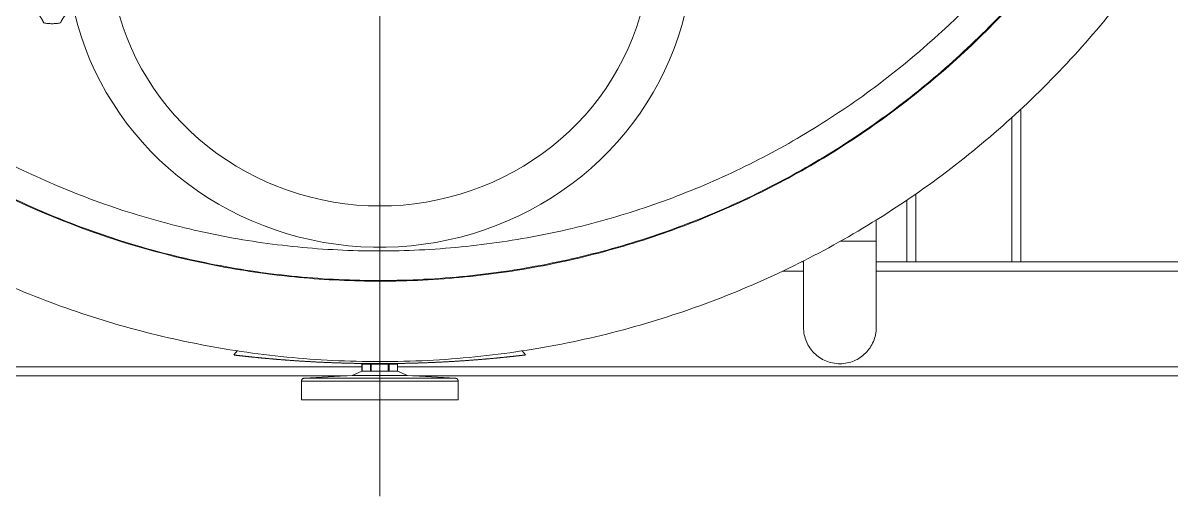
# Model space of a CAD drawing. Extents: x -681219 to -550379, y -242630 to -158199.
# Drawn here: x -647806 to -647000, y -208474 to -208142 of the extents above; entities that cross this region are included whole.
import ezdxf

# ---------------------------------------------------------------- set-up
doc = ezdxf.new("R2010")
doc.units = 0
doc.header["$LTSCALE"] = 1000
doc.linetypes.add('CENTER', pattern=[50.8, 31.75, -6.35, 6.35, -6.35])
doc.linetypes.add('DASHED2', pattern=[9.525, 6.35, -3.175])
doc.layers.get('0').update_dxf_attribs({"linetype": 'CONTINUOUS'})
doc.layers.add('future', color=4, linetype='DASHED2', lineweight=0)

# ---------------------------------------------------------------- blocks, each defined once
blk = doc.blocks.new('Meat tank 1000l-V')
at = {"color": 8, "linetype": 'CENTER'}
blk.add_line((0, 960.56), (0, -754.43), dxfattribs=at)
for p, q in [((-450, -590), (-450, -482.8)), ((-443.6, -590), (-443.6, -488.69)), ((-376.4, -590), (-376.4, -542.15)), ((-370, -590), (-370, -546.53)), ((-348.5, -560.49), (-348.5, -575.5)), ((-348.5, -575.5), (-348.5, -636)), ((-348.5, -575.5), (-323.11, -575.5)), ((-826.4, -596.4), (-348.5, -596.4)), ((-820, -590), (-450, -590)), ((-450, -590), (-443.6, -590)), ((-443.6, -590), (-376.4, -590)), ((-376.4, -590), (-370, -590)), ((-370, -590), (-348.5, -590)), ((-297.5, -636), (-297.5, -589.15)), ((-297.5, -590), (-295.8, -590)), ((-297.5, -596.4), (-282.68, -596.4)), ((-99.86, -652.33), (-102.34, -655.28)), ((102.38, -655.33), (99.81, -652.26)), ((-893.6, -663.6), (-12.5, -663.6)), ((-12.5, -666.8), (-19.5, -669.8)), ((-12.5, -661.8), (-12.5, -666.8)), ((-12.5, -661.8), (-12.49, -661.8)), ((-12.5, -666.8), (-12.49, -666.8)), ((-12.49, -661.8), (-12.49, -666.8)), ((-6.56, -661.8), (-12.49, -661.8)), ((-12.49, -666.8), (-6.56, -666.8)), ((-7, -661.36), (-7, -661.8)), ((-6.56, -666.8), (-6.56, -661.8)), ((-6.56, -661.8), (-5.94, -661.8)), ((-6.56, -666.8), (-5.94, -666.8)), ((-5.94, -661.8), (-5.94, -666.8)), ((5.94, -661.8), (-5.94, -661.8)), ((-5.94, -666.8), (5.94, -666.8)), ((5.94, -666.8), (5.94, -661.8)), ((5.94, -661.8), (6.56, -661.8)), ((5.94, -666.8), (6.56, -666.8)), ((6.56, -661.8), (6.56, -666.8)), ((12.49, -661.8), (6.56, -661.8)), ((6.56, -666.8), (12.49, -666.8)), ((7, -661.8), (7, -661.37)), ((12.49, -666.8), (12.49, -661.8)), ((12.49, -661.8), (12.5, -661.8)), ((12.49, -666.8), (12.5, -666.8)), ((12.5, -666.8), (12.5, -661.8)), ((12.5, -663.6), (1443.6, -663.6)), ((19.5, -669.8), (12.5, -666.8)), ((-900, -670), (-22.96, -670)), ((-55, -673.7), (-55, -686.8)), ((55, -673.7), (-55, -673.7)), ((-19.5, -669.8), (-53.11, -671.7)), ((-53.11, -671.7), (0, -671.7)), ((-19.5, -669.8), (0, -669.8)), ((0, -669.8), (19.5, -669.8)), ((0, -671.7), (53.11, -671.7)), ((53.11, -671.7), (19.5, -669.8)), ((22.96, -670), (1450, -670)), ((55, -686.8), (55, -673.7)), ((-55, -686.8), (0, -686.8)), ((0, -686.8), (55, -686.8))]:
    blk.add_line(p, q)
at = {"flags": 128}
for points in [[(215.18, -411.41), (214.2, -415.65), (212.02, -423.89), (209.5, -432.03), (206.65, -440.08), (203.46, -448.01), (199.95, -455.8), (196.12, -463.46), (191.98, -470.96), (187.52, -478.3), (182.77, -485.46), (177.72, -492.43), (172.39, -499.19), (166.79, -505.75), (160.91, -512.09), (154.78, -518.19), (148.4, -524.05), (141.79, -529.66), (134.94, -535.01), (127.88, -540.09), (120.62, -544.89), (113.16, -549.41), (105.52, -553.64), (97.71, -557.57), (89.75, -561.19), (81.64, -564.51), (73.4, -567.5), (65.05, -570.18), (56.59, -572.53), (48.03, -574.55), (39.41, -576.24), (30.71, -577.6), (21.97, -578.62), (13.2, -579.3), (4.4, -579.64), (-4.4, -579.64), (-13.2, -579.3), (-21.97, -578.62), (-30.71, -577.6), (-39.41, -576.24), (-48.03, -574.55), (-56.59, -572.53), (-65.05, -570.18), (-73.4, -567.5), (-81.64, -564.51), (-89.75, -561.19), (-97.71, -557.57), (-105.52, -553.64), (-113.16, -549.41), (-120.62, -544.89), (-127.88, -540.09), (-134.94, -535.01), (-141.79, -529.66), (-148.4, -524.05), (-154.78, -518.19), (-160.91, -512.09), (-166.79, -505.75), (-172.39, -499.19), (-177.72, -492.43), (-182.77, -485.46), (-187.52, -478.3), (-191.98, -470.96), (-196.12, -463.46), (-199.95, -455.8), (-203.46, -448.01), (-206.65, -440.08), (-209.5, -432.03), (-212.02, -423.89), (-214.2, -415.65), (-216.04, -407.33), (-217.53, -398.95), (-218.67, -390.52), (-219.46, -382.05), (-219.64, -379.35)], [(189.41, -381.66), (188.9, -386.88), (187.85, -394.72), (186.45, -402.5), (184.7, -410.21), (182.61, -417.85), (180.19, -425.39), (177.43, -432.82), (174.34, -440.14), (170.93, -447.31), (167.2, -454.34), (163.17, -461.21), (158.83, -467.9), (154.19, -474.41), (149.27, -480.72), (144.08, -486.82), (138.62, -492.69), (132.9, -498.34), (126.93, -503.74), (120.73, -508.89), (114.31, -513.77), (107.67, -518.39), (100.84, -522.72), (93.82, -526.77), (86.62, -530.52), (79.27, -533.97), (71.76, -537.11), (64.13, -539.93), (56.38, -542.44), (48.52, -544.62), (40.57, -546.47), (32.55, -547.99), (24.46, -549.17), (16.33, -550.02), (8.17, -550.53), (0, -550.7), (-8.17, -550.53), (-16.33, -550.02), (-24.46, -549.17), (-32.55, -547.99), (-40.57, -546.47), (-48.52, -544.62), (-56.38, -542.44), (-64.13, -539.93), (-71.76, -537.11), (-79.27, -533.97), (-86.62, -530.52), (-93.82, -526.77), (-100.84, -522.72), (-107.67, -518.39), (-114.31, -513.77), (-120.73, -508.89), (-126.93, -503.74), (-132.9, -498.34), (-138.62, -492.69), (-144.08, -486.82), (-149.27, -480.72), (-154.19, -474.41), (-158.83, -467.9), (-163.17, -461.21), (-167.2, -454.34), (-170.93, -447.31), (-174.34, -440.14), (-177.43, -432.82), (-180.19, -425.39), (-182.61, -417.85), (-184.7, -410.21), (-186.45, -402.5), (-187.85, -394.72), (-188.9, -386.88), (-189.41, -381.66)]]:
    blk.add_lwpolyline(points, dxfattribs=at)
for centre, radius, start, end in [((0, 0), 660, 2.61273, 270), ((0, 0), 603.52, 7.09085, 270), ((0, 0), 603, 90, 352.90303), ((0, 0), 582.25, 90, 352.6487), ((0, 0), 660, 270, 357.38727), ((0, 0), 603.52, 270, 352.90915), ((230, -389.04), 33.62, 259.94, 280.06), ((-323, -636), 25.5, 180, 0), ((-53, -673.7), 2, 93.22452, 180), ((53, -673.7), 2, 0, 86.77548)]:
    blk.add_arc(centre, radius, start, end)
for points, knots in [([(201.41, -406.21), (202.58, -406.4), (204.95, -406.79), (208.51, -407.91), (212, -409.46), (215.18, -411.38), (218.01, -413.61), (220.38, -416.03), (222.34, -418.64), (223.49, -420.69), (224.01, -421.87), (224.13, -422.15)], [0, 0, 0, 0, 0.122204, 0.247628, 0.369934, 0.496202, 0.611919, 0.73105, 0.846304, 0.964446, 1, 1, 1, 1]), ([(235.87, -422.15), (236.32, -421.21), (237.21, -419.3), (239.19, -416.54), (241.64, -413.92), (244.46, -411.63), (247.58, -409.69), (250.82, -408.17), (254.19, -407.04), (256.79, -406.46), (258.25, -406.26), (258.59, -406.21)], [0, 0, 0, 0, 0.1222035, 0.2476278, 0.3699342, 0.4962017, 0.6119194, 0.7310499, 0.8463044, 0.9644464, 1, 1, 1, 1]), ([(-102.29, -655.32), (-102.28, -655.32), (-102.26, -655.33), (-101.33, -655.44), (-99.64, -655.63), (-97.12, -655.92), (-93.85, -656.29), (-89.88, -656.71), (-85.21, -657.19), (-79.81, -657.71), (-73.8, -658.24), (-67.3, -658.78), (-60.34, -659.29), (-52.8, -659.79), (-44.94, -660.24), (-36.92, -660.62), (-28.75, -660.93), (-20.26, -661.17), (-11.74, -661.33), (-3.35, -661.41), (4.92, -661.4), (13.24, -661.32), (21.42, -661.16), (29.33, -660.93), (36.98, -660.64), (44.46, -660.29), (51.68, -659.89), (58.54, -659.45), (65.06, -658.99), (71.2, -658.5), (76.94, -658.01), (82.19, -657.53), (86.95, -657.07), (91.14, -656.63), (94.75, -656.24), (97.7, -655.92), (100, -655.65), (101.55, -655.47), (102.36, -655.38), (102.33, -655.38), (102.32, -655.38)], [0, 0, 0, 0, 0.020591, 0.048705, 0.076819, 0.105754, 0.134689, 0.162702, 0.190713, 0.219582, 0.248449, 0.275728, 0.303006, 0.331156, 0.359306, 0.385309, 0.411312, 0.438147, 0.464981, 0.489783, 0.514584, 0.540129, 0.565675, 0.590105, 0.614535, 0.639643, 0.664752, 0.689784, 0.714817, 0.740514, 0.766212, 0.792414, 0.818616, 0.845516, 0.872417, 0.899781, 0.927146, 0.955268, 0.98339, 1, 1, 1, 1])]:
    blk.add_open_spline(points, degree=3, knots=knots)

msp = doc.modelspace()

# ---------------------------------------------------------------- block references
at = {"layer": 'future', "xscale": -1}
msp.add_blockref('Meat tank 1000l-V', (-647555.0816, -207719.4401), dxfattribs=at)

doc.saveas('drawing.dxf')
